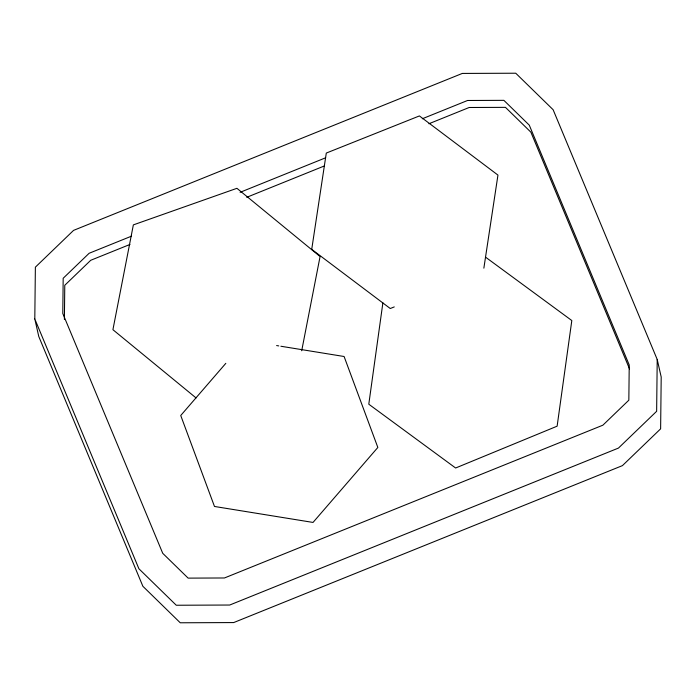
<?xml version="1.0" encoding="UTF-8"?>
<svg xmlns="http://www.w3.org/2000/svg" width="696" height="696" viewBox="0 0 696 696"><rect width="100%" height="100%" fill="white"/><g stroke="black" fill="none" stroke-linecap="round" stroke-linejoin="round"><path stroke-width="1.04" d="M34.8 318.986L35.374 267.168L73.567 230.376L462.309 73.428L515.745 73.219L553.12 109.716L657.215 359.484L661.2 377.014L660.626 428.832L622.433 465.624L233.691 622.572L180.255 622.781L142.88 586.284L38.785 336.516L34.8 318.986L138.895 568.754L176.271 605.242L229.706 605.033L618.448 448.085L656.641 411.301L657.215 359.484M64.389 319.438L64.772 285.29L90.724 260.287L129.978 244.444M382.887 302.847L368.793 404.211L455.619 468.008L557.131 426.178L571.816 320.543L485.86 257.381M483.859 268.169L497.953 175.088L419.41 115.927L326.293 153.068L311.721 249.359L390.256 308.519L394.258 306.919M301.699 350.758L320.073 256.537L236.927 188.311L133.354 224.886L112.917 329.695L196.054 397.929M225.817 363.338L180.734 415.503L214.481 506.462L313.026 522.435L377.841 447.458L344.094 356.5L280.888 346.251M131.405 236.205L89.132 253.274L63.179 278.278L62.788 313.487L162.742 553.32L188.137 578.124L224.451 577.976L602.884 425.186L628.836 400.191L629.227 364.974L529.273 125.141L503.878 100.346L467.564 100.485L422.272 118.772M240.103 192.322L325.65 157.783M246.723 197.307L324.223 166.013M428.901 123.757L469.156 107.497L505.47 107.358L530.874 132.162L629.567 368.984M276.608 345.555L278.748 345.903"/></g></svg>
